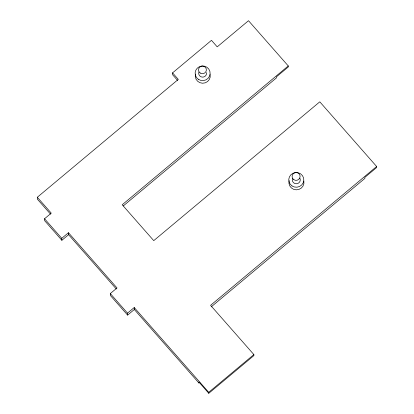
<?xml version="1.0" encoding="UTF-8"?>
<svg xmlns="http://www.w3.org/2000/svg" width="414" height="414" viewBox="0 0 414 414"><rect width="100%" height="100%" fill="white"/><g stroke="black" fill="none" stroke-linecap="round" stroke-linejoin="round"><path stroke-width="0.62" d="M177.59 80.43L172.674 74.836L172.566 72.869L211.476 40.334L217.21 46.86L248.503 20.7L288.263 65.94L288.315 66.923L276.48 76.818L276.536 77.801L123.315 205.898M50.529 214.141L37.42 199.227L37.312 197.261L178.299 79.395L172.566 72.869M61.867 240.291L61.758 238.324L68.465 232.715L68.574 234.681L61.867 240.291L44.665 220.714L44.552 218.747L51.264 213.138L37.312 197.261M288.263 65.94L122.213 204.759L153.744 240.637L319.794 101.818L376.636 166.5L376.688 167.484L364.853 177.378L364.91 178.367L211.192 306.872M127.621 315.111L127.507 313.144L134.219 307.535L134.327 309.501L127.621 315.111L110.414 295.534L110.305 293.567L117.017 287.958L68.465 232.715M376.636 166.5L210.586 305.32L253.87 354.575L253.927 355.559L208.78 393.3L198.855 382.003L198.906 382.986L199.9 382.158M208.78 393.3L208.723 392.317L253.87 354.575M134.219 307.535L208.723 392.317M68.574 234.681L116.272 288.956M134.327 309.501L198.906 382.986M44.552 218.747L61.758 238.324M110.305 293.567L127.507 313.144M210.167 74.546A7.519 7.328 -3.2 0 1 202.518 83.23A7.519 7.328 -3.2 0 1 195.501 74.09M299.902 178.18A4.005 3.902 -3.2 0 1 296.502 183.769A4.005 3.902 -3.2 0 1 292.517 178.579M303.855 181.12A7.545 7.359 -3.2 0 1 296.176 189.835A7.545 7.359 -3.2 0 1 289.132 180.664M206.498 72.579A3.938 3.835 -3.2 0 1 202.322 77.118A3.938 3.835 -3.2 0 1 198.922 72.02M293.831 179.681A4.005 3.902 -3.2 0 0 300.093 176.752A4.005 3.902 -3.2 0 0 294.375 172.938A4.005 3.902 -3.2 0 0 293.831 179.681M292.02 185.948A7.545 7.359 -3.2 0 0 303.814 180.426A7.545 7.359 -3.2 0 0 293.04 173.243A7.545 7.359 -3.2 0 0 292.02 185.948M200.21 73.035A3.938 3.835 -3.2 0 0 206.363 70.157A3.938 3.835 -3.2 0 0 200.743 66.411A3.938 3.835 -3.2 0 0 200.21 73.035M198.373 79.343A7.519 7.328 -3.2 0 0 210.126 73.842A7.519 7.328 -3.2 0 0 199.393 66.685A7.519 7.328 -3.2 0 0 198.373 79.343"/></g></svg>
